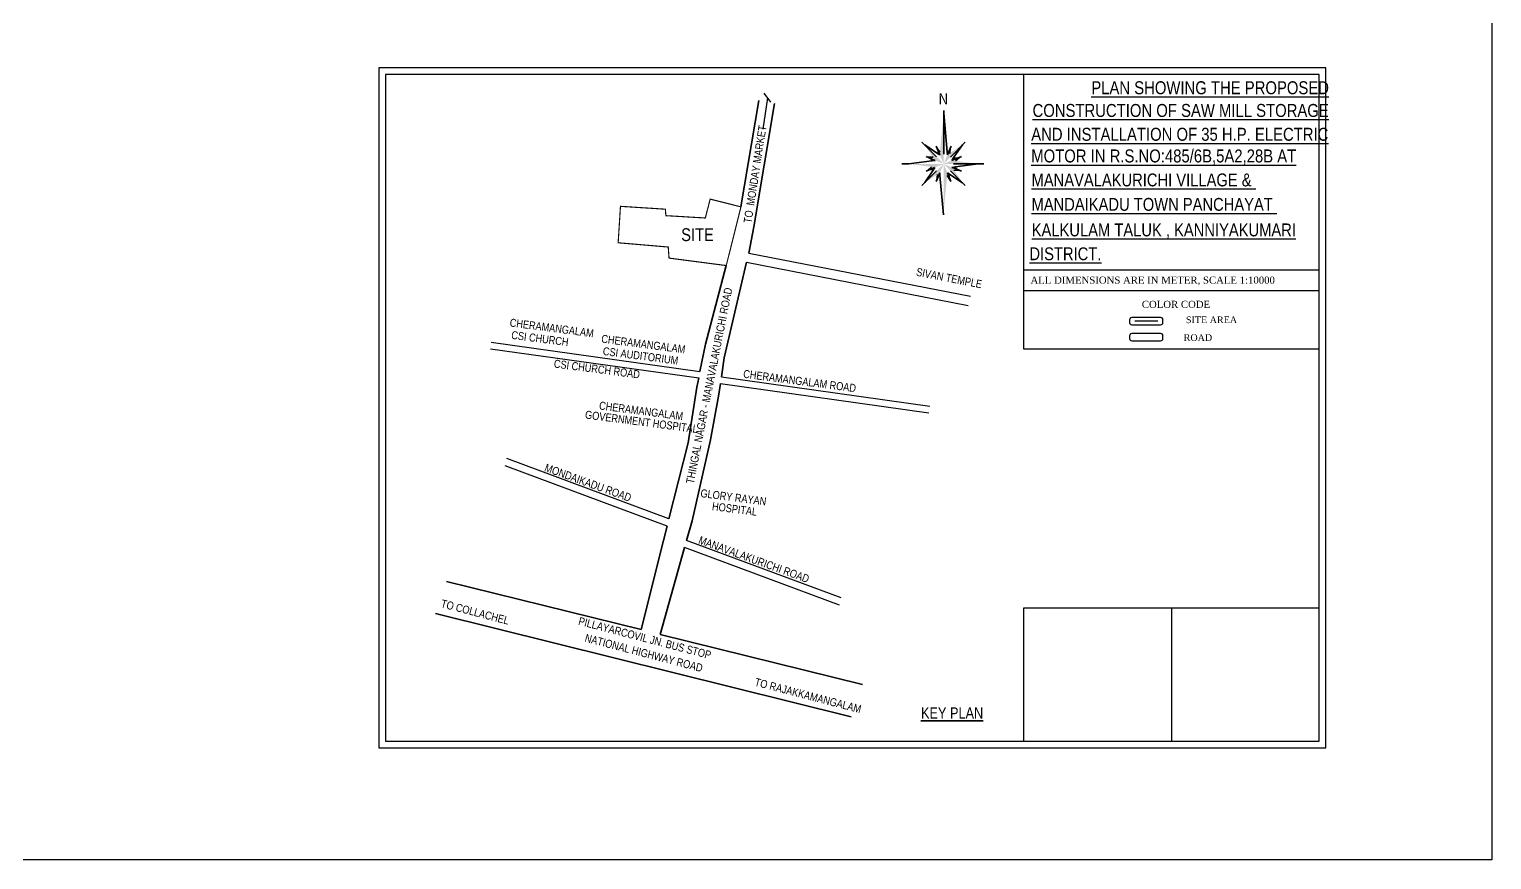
# Model space of a CAD drawing. Header units: metres. Extents: x 5669 to 5845, y 5621 to 5793.
# Drawn here: x 5779.1 to 5844.9, y 5620.8 to 5658.1 of the extents above; entities that cross this region are included whole.
import ezdxf
from ezdxf.enums import TextEntityAlignment as Align

# ---------------------------------------------------------------- set-up
doc = ezdxf.new("R2010")
doc.units = ezdxf.units.M
doc.header["$MEASUREMENT"] = 0
doc.layers.add('LOCATION_PLAN', color=7, linetype='Continuous', lineweight=0)
doc.styles.get("Standard").update_dxf_attribs({"font": 'swissc.ttf', "height": 0.35})
doc.styles.add('style4', font='dutcheb.ttf')
doc.dimstyles.get("Standard").update_dxf_attribs({"dimtxt": 1, "dimasz": 5, "dimexe": 0.18, "dimexo": 0.0625, "dimgap": 0.09, "dimtad": 1, "dimzin": 0, "dimdsep": 46, "dimtxsty": 'Standard', "dimblk": 'OBLIQUE', "dimcen": 0.09, "dimse1": 1, "dimse2": 1, "dimsd1": 1, "dimsd2": 1, "dimadec": 0, "dimazin": 0, "dimtfac": 1, "dimtix": 1, "dimtofl": 0, "dimtmove": 0, "dimatfit": 3, "dimldrblk": 'OBLIQUE', "dimfxl": 0, "dimtolj": 1, "dimtzin": 0, "dimarcsym": 0})

# ---------------------------------------------------------------- blocks, each defined once
blk = doc.blocks.new('_Oblique')
at = {"color": 0, "linetype": 'ByBlock', "lineweight": -2}
blk.add_line((-0.5, -0.5), (0.5, 0.5), dxfattribs=at)

msp = doc.modelspace()

# ---------------------------------------------------------------- linework, layer by layer
for p, q in [((5823.81, 5647.303), (5823.81, 5656.113)), ((5811.427, 5648.075), (5821.407, 5646.128)), ((5811.33, 5647.663), (5821.31, 5645.716)), ((5837.089, 5647.303), (5823.81, 5647.303)), ((5823.81, 5643.743), (5823.81, 5647.303)), ((5837.089, 5646.377), (5823.81, 5646.377)), ((5828.802, 5645.025), (5829.833, 5645.025)), ((5799.845, 5644.061), (5809.236, 5642.745)), ((5799.804, 5643.767), (5809.178, 5642.453)), ((5837.089, 5643.743), (5823.81, 5643.743)), ((5810.155, 5642.203), (5819.53, 5640.889)), ((5810.197, 5642.497), (5819.571, 5641.183)), ((5807.84, 5636.114), (5800.553, 5638.83)), ((5807.759, 5635.79), (5800.472, 5638.506)), ((5815.511, 5632.228), (5808.547, 5634.823)), ((5815.593, 5632.552), (5808.637, 5635.144)), ((5823.81, 5626.113), (5823.81, 5632.113)), ((5823.81, 5632.113), (5837.089, 5632.113)), ((5830.45, 5632.113), (5830.45, 5626.113))]:
    msp.add_line(p, q)
at = {"lineweight": 35}
for p, q in [((5811.081, 5650.152), (5811.88, 5654.944)), ((5812.59, 5654.809), (5811.662, 5649.247)), ((5811.662, 5649.247), (5811.427, 5648.075)), ((5809.478, 5643.977), (5810.417, 5647.511)), ((5811.33, 5647.663), (5810.318, 5643.364)), ((5809.236, 5642.745), (5809.478, 5643.977)), ((5810.197, 5642.497), (5810.318, 5643.364)), ((5808.699, 5639.534), (5809.098, 5642.043)), ((5809.098, 5642.043), (5809.178, 5642.453)), ((5810.075, 5641.629), (5810.155, 5642.203)), ((5809.712, 5639.669), (5810.075, 5641.629)), ((5807.84, 5636.114), (5808.699, 5639.534)), ((5808.885, 5636.028), (5809.712, 5639.669)), ((5807.597, 5635.146), (5807.759, 5635.79)), ((5808.637, 5635.144), (5808.885, 5636.028)), ((5806.589, 5631.127), (5807.597, 5635.146)), ((5807.451, 5630.913), (5808.547, 5634.823)), ((5797.835, 5633.299), (5806.589, 5631.127)), ((5797.331, 5631.851), (5816.045, 5627.208)), ((5807.451, 5630.913), (5816.55, 5628.656))]:
    msp.add_line(p, q, dxfattribs=at)
at = {"linetype": 'ByBlock', "lineweight": 35}
for p, q in [((5820.201, 5654.494), (5820.201, 5652.524)), ((5820.355, 5652.619), (5820.201, 5654.376)), ((5819.216, 5653.07), (5819.88, 5652.406)), ((5819.347, 5652.94), (5819.916, 5652.56)), ((5819.869, 5652.88), (5820.023, 5652.501)), ((5820.035, 5652.619), (5819.899, 5652.807)), ((5820.023, 5652.501), (5819.916, 5652.56)), ((5820.367, 5652.501), (5820.355, 5652.619)), ((5820.533, 5652.88), (5820.367, 5652.501)), ((5820.498, 5652.797), (5820.474, 5652.56)), ((5821.174, 5653.07), (5820.509, 5652.394)), ((5820.664, 5652.382), (5821.046, 5652.94)), ((5818.635, 5652.085), (5818.312, 5652.085)), ((5819.667, 5652.228), (5818.635, 5652.085)), ((5819.406, 5652.418), (5819.786, 5652.252)), ((5819.786, 5651.919), (5819.406, 5651.753)), ((5819.471, 5652.389), (5819.726, 5652.382)), ((5819.478, 5651.785), (5819.655, 5651.955)), ((5819.821, 5652.24), (5819.667, 5652.228)), ((5819.809, 5651.931), (5819.726, 5651.801)), ((5820.569, 5652.24), (5820.664, 5652.382)), ((5820.569, 5651.931), (5820.735, 5651.955)), ((5820.996, 5652.418), (5820.604, 5652.252)), ((5820.604, 5651.919), (5820.996, 5651.753)), ((5820.64, 5652.085), (5822.005, 5652.085)), ((5820.735, 5652.228), (5820.922, 5652.386)), ((5820.735, 5651.955), (5821.755, 5652.085)), ((5819.88, 5651.777), (5819.216, 5651.112)), ((5819.726, 5651.801), (5819.347, 5651.243)), ((5819.488, 5651.451), (5819.496, 5651.453)), ((5820.023, 5651.682), (5819.869, 5651.29)), ((5819.916, 5651.611), (5819.896, 5651.36)), ((5820.023, 5651.682), (5820.035, 5651.563)), ((5820.035, 5651.563), (5820.189, 5649.795)), ((5820.355, 5651.563), (5820.494, 5651.36)), ((5820.367, 5651.682), (5820.474, 5651.611)), ((5820.367, 5651.682), (5820.521, 5651.29)), ((5820.474, 5651.611), (5821.049, 5651.238)), ((5820.509, 5651.777), (5821.174, 5651.112)), ((5820.664, 5651.801), (5820.923, 5651.784))]:
    msp.add_line(p, q, dxfattribs=at)
for points in [[(5669.453, 5792.814), (5844.861, 5792.814), (5844.861, 5620.772), (5669.453, 5620.772)], [(5794.789, 5656.413), (5794.789, 5625.813), (5837.389, 5625.813), (5837.389, 5656.413)], [(5795.089, 5656.113), (5795.089, 5626.113), (5837.089, 5626.113), (5837.089, 5656.113)]]:
    msp.add_lwpolyline(points, close=True)
at = {"lineweight": 35, "const_width": 0.0504}
msp.add_lwpolyline([(5805.658, 5650.176), (5807.679, 5650.048), (5807.701, 5649.757), (5809.475, 5649.651), (5809.695, 5650.5), (5811.081, 5650.152), (5810.417, 5647.511), (5807.845, 5647.847), (5807.808, 5648.345), (5805.555, 5648.536)], close=True, dxfattribs=at)
for points in [[(5828.68, 5645.182), (5829.947, 5645.182, -0.414214), (5830.047, 5645.082), (5830.047, 5644.931, -0.414214), (5829.947, 5644.831), (5828.68, 5644.831, -0.414214), (5828.58, 5644.931), (5828.58, 5645.082, -0.414214)], [(5828.68, 5644.462), (5829.947, 5644.462, -0.414214), (5830.047, 5644.362), (5830.047, 5644.211, -0.414214), (5829.947, 5644.111), (5828.68, 5644.111, -0.414214), (5828.58, 5644.211), (5828.58, 5644.362, -0.414214)]]:
    msp.add_lwpolyline(points, format="xyb", close=True)
at = {"linetype": 'ByBlock', "lineweight": 35}
for points in [[(5820.201, 5652.085), (5820.201, 5654.376), (5820.023, 5652.501)], [(5820.201, 5652.085), (5819.347, 5652.94), (5819.821, 5652.24)], [(5820.023, 5652.501), (5819.916, 5652.56), (5819.899, 5652.807)], [(5820.201, 5652.085), (5821.046, 5652.94), (5820.367, 5652.501)], [(5820.367, 5652.501), (5820.355, 5652.619), (5820.498, 5652.801)], [(5820.201, 5652.085), (5818.635, 5652.085), (5819.809, 5651.931)], [(5820.201, 5652.085), (5819.347, 5651.243), (5820.023, 5651.682)], [(5819.821, 5652.24), (5819.667, 5652.228), (5819.471, 5652.389)], [(5819.809, 5651.931), (5819.726, 5651.801), (5819.478, 5651.785)], [(5820.201, 5652.085), (5820.189, 5649.795), (5820.367, 5651.682)], [(5820.201, 5652.085), (5821.755, 5652.085), (5820.569, 5652.24)], [(5820.201, 5652.085), (5821.049, 5651.238), (5820.569, 5651.931)], [(5820.569, 5652.24), (5820.664, 5652.382), (5820.922, 5652.386)], [(5820.569, 5651.931), (5820.735, 5651.955), (5820.923, 5651.784)], [(5820.023, 5651.682), (5820.035, 5651.563), (5819.896, 5651.36)], [(5820.367, 5651.682), (5820.474, 5651.611), (5820.494, 5651.36)]]:
    msp.add_solid(points, dxfattribs=at)
at = {"layer": 'LOCATION_PLAN'}
msp.add_lwpolyline([(5837.389, 5656.413), (5794.789, 5656.413), (5794.789, 5625.813), (5837.389, 5625.813)], close=True, dxfattribs=at)

# ---------------------------------------------------------------- texts
for s, height, p in [('%%UPLAN SHOWING THE PROPOSED', 0.58336, (5826.843, 5655.221)), ('%%UCONSTRUCTION OF SAW MILL STORAGE', 0.58336, (5824.2, 5654.199)), ('%%UAND INSTALLATION OF 35 H.P. ELECTRIC%%U ', 0.58336, (5824.142, 5653.127)), ('%%UMOTOR IN R.S.NO:485/6B,5A2,28B AT', 0.58336, (5824.142, 5652.152)), ('%%UMANAVALAKURICHI VILLAGE & ', 0.57829, (5824.154, 5651.075)), ('%%UMANDAIKADU TOWN PANCHAYAT ', 0.57829, (5824.154, 5649.976)), ('%%UKALKULAM TALUK , KANNIYAKUMARI', 0.57829, (5824.162, 5648.826)), ('%%UDISTRICT.', 0.57829, (5824.059, 5647.752))]:
    msp.add_text(s, height=height).set_placement(p)
at = {"linetype": 'ByBlock', "lineweight": 35}
msp.add_text('N', height=0.5, dxfattribs=at).set_placement((5820.186, 5655.017, 0.017), align=Align.MIDDLE_CENTER)
at = {"lineweight": 35}
for s, rotation, p in [('TO  MONDAY MARKET', 81.12096, (5811.549, 5649.397)), ('SIVAN TEMPLE', 348.99691, (5818.942, 5647.059)), ('THINGAL NAGAR - MANAVALAKURICHI ROAD', 78.80646, (5808.953, 5637.667)), ('CHERAMANGALAM', 352.58784, (5800.66, 5644.772)), (' CSI CHURCH', 352.58784, (5800.616, 5644.231)), ('CHERAMANGALAM', 352.58784, (5804.78, 5644.047)), ('CSI CHURCH ROAD', 352.58784, (5802.646, 5642.928)), (' CSI AUDITORIUM', 352.58784, (5804.736, 5643.506)), ('CHERAMANGALAM ROAD', 352.58784, (5811.165, 5642.469)), ('CHERAMANGALAM', 352.58784, (5804.681, 5641.041)), ('GOVERNMENT HOSPITAL', 352.58784, (5804.049, 5640.633)), ('MONDAIKADU ROAD', 340.10153, (5802.21, 5638.269)), ('GLORY RAYAN', 352.58784, (5809.241, 5637.097)), ('HOSPITAL', 352.58784, (5809.761, 5636.51)), ('MANAVALAKURICHI ROAD', 340.10153, (5809.137, 5635.009)), ('TO COLLACHEL', 345.33077, (5797.554, 5632.143)), ('PILLAYARCOVIL JN. BUS STOP', 345.33077, (5803.738, 5631.354)), ('NATIONAL HIGHWAY ROAD', 345.33077, (5804.029, 5630.594)), ('TO RAJAKKAMANGALAM', 345.33077, (5811.669, 5628.612))]:
    msp.add_text(s, height=0.36, rotation=rotation, dxfattribs=at).set_placement(p)
for s, height, p in [('SITE', 0.576, (5808.391, 5648.612)), ('%%UKEY PLAN', 0.5, (5819.179, 5627.128))]:
    msp.add_text(s, height=height, dxfattribs=at).set_placement(p)
at = {"style": 'style4'}
for s, height, p in [('ALL DIMENSIONS ARE IN METER, SCALE 1:10000', 0.32, (5824.108, 5646.696)), ('COLOR CODE', 0.32, (5829.115, 5645.606)), ('SITE AREA', 0.3, (5831.101, 5644.92)), ('ROAD', 0.3, (5830.999, 5644.119))]:
    msp.add_text(s, height=height, dxfattribs=at).set_placement(p)

# ---------------------------------------------------------------- leaders
at = {"lineweight": 35}
msp.add_leader([(5812.275, 5655.066), (5812.057, 5653.649)], dimstyle='Standard', override={"dimasz": 0.35, "dimgap": 0.09, "dimtad": 0}, dxfattribs=at)

doc.saveas('drawing.dxf')
